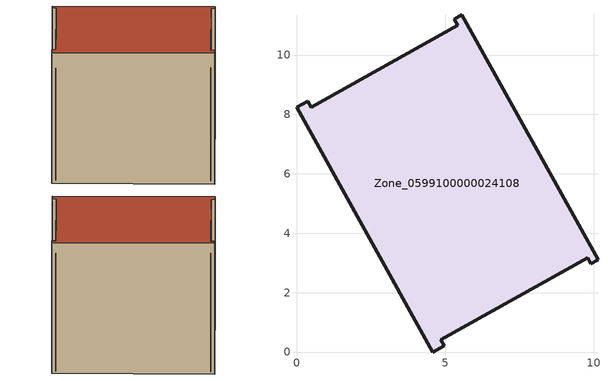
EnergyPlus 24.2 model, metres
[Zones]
Zone_0599100000024108
 floor ground (C_G): 9.8,3.18 4.85,0.41 4.97,0.21 4.59,0 0,8.24 0.38,8.45 0.49,8.25 5.43,11.01 5.31,11.21 5.56,11.35 10.15,3.11 9.91,2.98 z0
 wall outside (C_F): 4.85,0.41 9.8,3.18 9.91,2.98 10.15,3.11 5.56,11.35 5.31,11.21 5.43,11.01 0.49,8.25 0.38,8.45 0,8.24 4.59,0 4.97,0.21 4.85,0.41 z0:8.37
 roof outside (C_R): 9.91,2.98 10.15,3.11 5.56,11.35 5.31,11.21 5.43,11.01 0.49,8.25 0.38,8.45 0,8.24 4.59,0 4.97,0.21 4.85,0.41 9.8,3.18 z8.37
[BUILDING]
Pand.0599100000024108: North Axis=0; Terrain=City; Loads Convergence Tolerance Value=0.04; Temperature Convergence Tolerance Value=0.4; Solar Distribution=FullExterior; Maximum Number of Warmup Days=25; Minimum Number of Warmup Days=1
[Site:Location]
Rotterdam.The.Hague.AP_ZH_NLD Design_Conditions: Latitude=51.96; Longitude=4.45; Time Zone=1; Elevation=-4.5
[SITE:GROUNDTEMPERATURE:BUILDINGSURFACE]
18, 18, 18, 18, 18, 18, 18, 18, 18, 18, 18, 18
[MATERIAL] Thermal Absorptance=0.9; Solar Absorptance=0.7; Visible Absorptance=0.7
Name | Roughness | Thickness | Conductivity | Density | Specific Heat
G.TC.1965-1974 | MediumSmooth | 0.15 | 0.882353 | 540 | 1210
F.TC.1965-1974 | Rough | 0.3 | 0.697674 | 1920 | 840
R.TC.1965-1974 | MediumRough | 0.2 | 0.232558 | 1500 | 1000
[CONSTRUCTION]
C_G: G.TC.1965-1974
C_F: F.TC.1965-1974
C_R: R.TC.1965-1974
[ZONE]
Zone_0599100000024108: Type=1; Multiplier=1; Ceiling Height=Autocalculate; Volume=Autocalculate; Floor Area=autocalculate; Part of Total Floor Area=Yes
[ZONEINFILTRATION:DESIGNFLOWRATE]
Infil_Zone_0599100000024108: Zone or ZoneList or Space or SpaceList=Zone_0599100000024108; Schedule=AlwaysOn; Design Flow Rate Calculation Method=Flow/Area; Flow Rate per Floor Area=0.003; Constant Term Coefficient=1; Temperature Term Coefficient=0; Velocity Term Coefficient=0; Velocity Squared Term Coefficient=0
[HVACTEMPLATE:ZONE:IDEALLOADSAIRSYSTEM]
Zone_0599100000024108: Maximum Heating Supply Air Temperature=50; Minimum Cooling Supply Air Temperature=13; Maximum Heating Supply Air Humidity Ratio=0.0156; Minimum Cooling Supply Air Humidity Ratio=0.0077; Heating Limit=NoLimit; Cooling Limit=NoLimit; Dehumidification Control Type=ConstantSensibleHeatRatio; Cooling Sensible Heat Ratio=0.7; Dehumidification Setpoint=60; Humidification Control Type=None; Humidification Setpoint=30; Outdoor Air Method=None; Outdoor Air Flow Rate per Person=0.00944; Outdoor Air Flow Rate per Zone Floor Area=0; Outdoor Air Flow Rate per Zone=0; Demand Controlled Ventilation Type=None; Outdoor Air Economizer Type=NoEconomizer; Heat Recovery Type=None; Sensible Heat Recovery Effectiveness=0.7; Latent Heat Recovery Effectiveness=0.65
[ZONECONTROL:THERMOSTAT]
ThermostatControl_Zone_0599100000024108: Zone or ZoneList=Zone_0599100000024108; Control Type Schedule=DualSetpointControlType; Control 1=Thermostat_Zone_0599100000024108; Temperature Difference Between Cutout And Setpoint=0
[THERMOSTATSETPOINT:DUALSETPOINT]
Thermostat_Zone_0599100000024108: Heating Setpoint Temperature Schedule=HeatingSetpoint_Zone_0599100000024108; Cooling Setpoint Temperature Schedule=CoolingSetpoint_Zone_0599100000024108
[SCHEDULE:COMPACT]
HeatingSetpoint_Zone_0599100000024108: Through: 12/31, For: AllDays, Until: 24:00, 21
CoolingSetpoint_Zone_0599100000024108: Through: 12/31, For: AllDays, Until: 24:00, 24
DualSetpointControlType: Through: 12/31, For: AllDays, Until: 24:00, 4
AlwaysOn: Through: 12/31, For: AllDays, Until: 24:00, 1
